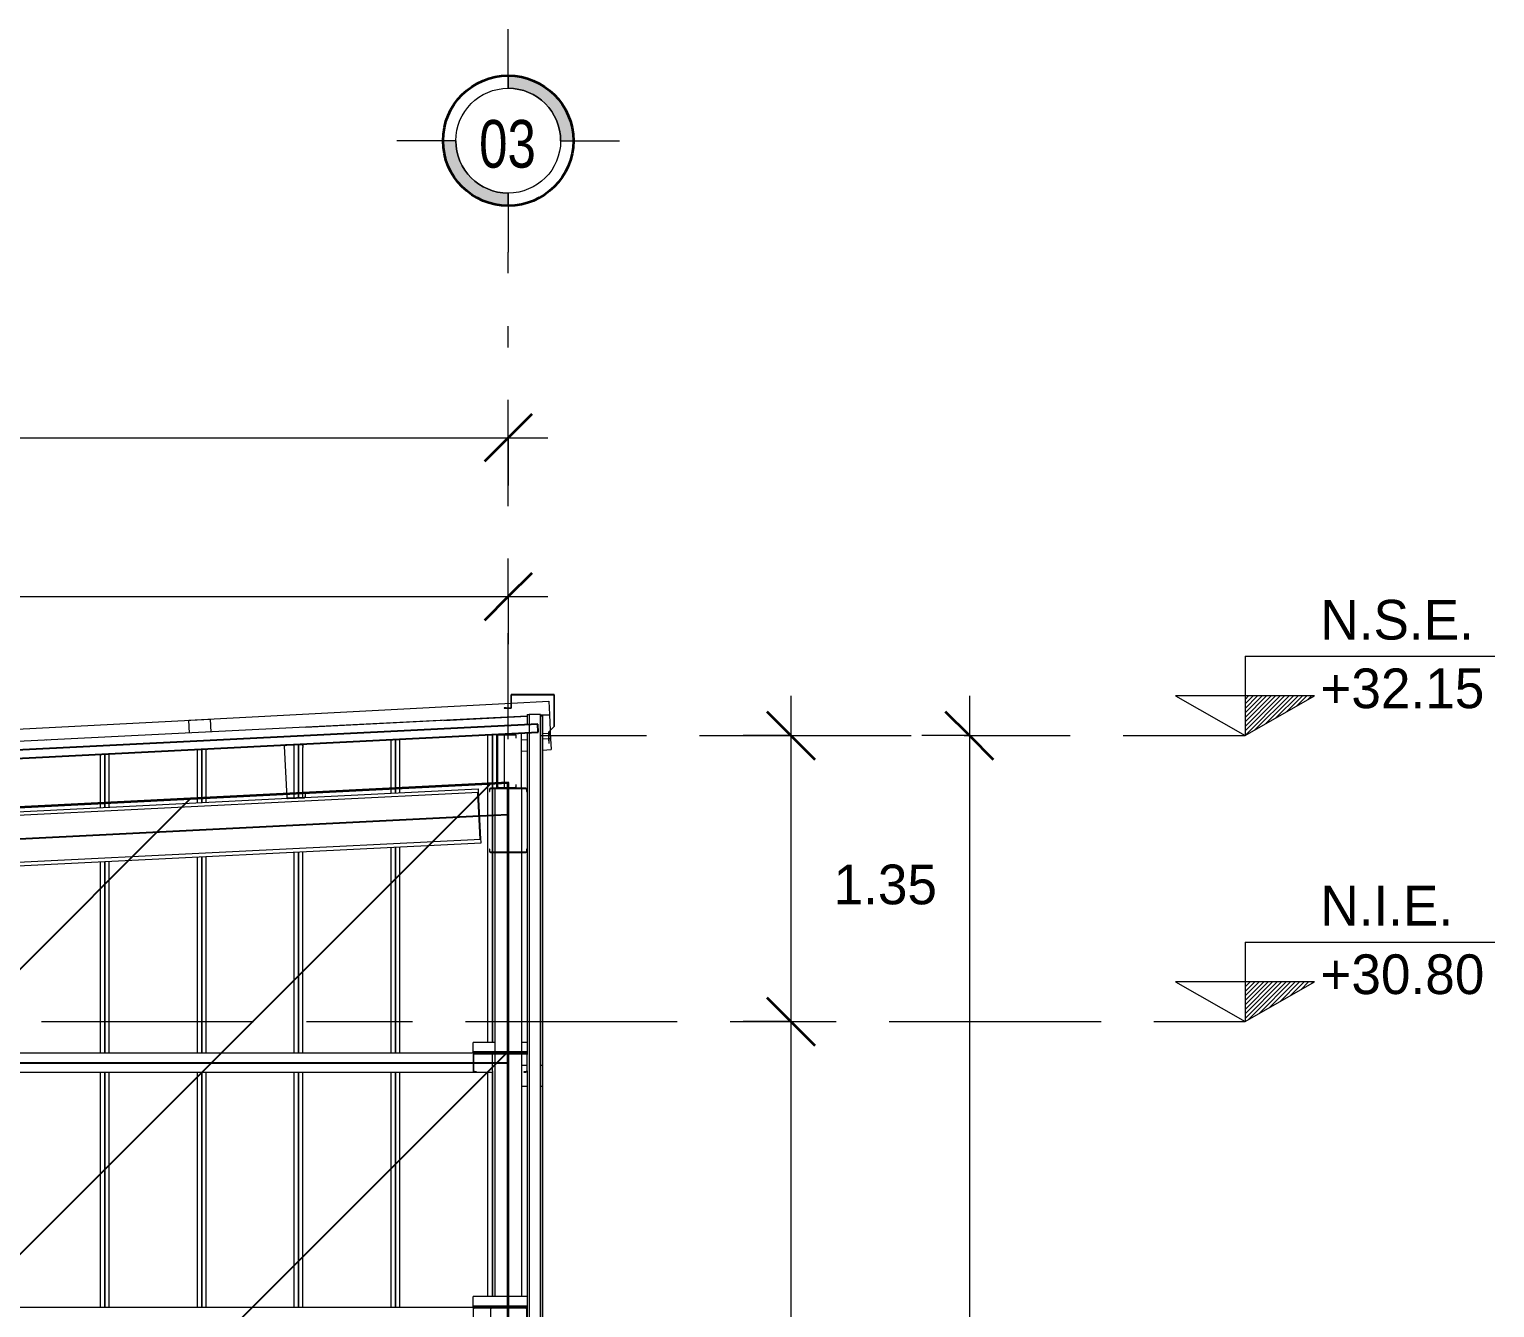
# Model space of a CAD drawing. Header units: metres. Extents: x -5.1 to 74.4, y -0.9 to 14.
# Drawn here: x 67.52 to 74.43, y 7.95 to 13.98 of the extents above; entities that cross this region are included whole.
import ezdxf

# ---------------------------------------------------------------- set-up
doc = ezdxf.new("R2010")
doc.units = ezdxf.units.M
doc.linetypes.add('Center', pattern=[2, 0.5, -0.25, 1, -0.25])
doc.linetypes.add('Dash dot', pattern=[1.05, 0.5, -0.25, 0.05, -0.25])
for name, color, linetype, lineweight in [('1', 7, 'Continuous', 18), ('2', 7, 'Continuous', 9), ('A LARGUEROS', 7, 'Continuous', 9), ('A LARGUEROS CORTES', 7, 'Continuous', 9), ('A-BURBUJA EJES', 7, 'Continuous', 18), ('A-COTAS GENERALES', 7, 'Continuous', 18), ('A-COTAS GENERALES-75', 7, 'Continuous', 18), ('A-EJES', 7, 'Continuous', 18), ('A-NIVELES', 7, 'Continuous', 18), ('A-NIVELES LINEA_', 7, 'Continuous', 18), ('A-SIMBOLOGIA', 7, 'Continuous', 18), ('GMI-COLUMNAS', 7, 'Continuous', 18)]:
    doc.layers.add(name, color=color, linetype=linetype, lineweight=lineweight)
doc.layers.add('ATR-ACHURADO', color=9, linetype='Continuous')
doc.layers.add('ATR-AREAS', color=1, linetype='Continuous')
doc.styles.add('Nirmala UI Semilight_3', font='', dxfattribs={"height": 0.1875})
doc.styles.add('Nirmala UI Semilight_4', font='', dxfattribs={"width": 0.8, "height": 0.225})
doc.styles.get('Nirmala UI Semilight_3').set_extended_font_data('Nirmala UI Semilight')
doc.styles.get('Nirmala UI Semilight_4').set_extended_font_data('Nirmala UI Semilight')
doc.dimstyles.new('COTAS_GENERALES_2_50_MM_1', dxfattribs={"dimscale": 0.3048, "dimtxt": 0.196381, "dimasz": 0.738189, "dimexe": 0.738189, "dimexo": 0.625, "dimgap": 0.246063, "dimtad": 3, "dimrnd": 0.01, "dimtxsty": 'Nirmala UI Semilight_3', "dimblk1": 'OBLIQUE', "dimblk2": 'OBLIQUE', "dimsah": 1, "dimcen": 2.5, "dimdle": 0.615157, "dimazin": 3, "dimtfac": 1, "dimtix": 1, "dimtmove": 0, "dimatfit": 3, "dimfxl": 0.590551, "dimfxlon": 1, "dimtvp": 1, "dimtfill": 1, "dimarcsym": 2})
doc.dimstyles.new('COTAS_GENERALES_2_50_MM_2', dxfattribs={"dimscale": 0.3048, "dimtxt": 0.196381, "dimasz": 0.738189, "dimexe": 0.738189, "dimexo": 0.625, "dimgap": 0.246063, "dimtad": 3, "dimrnd": 0.01, "dimtxsty": 'Nirmala UI Semilight_3', "dimblk1": 'OBLIQUE', "dimblk2": 'OBLIQUE', "dimsah": 1, "dimcen": 2.5, "dimdle": 0.615157, "dimazin": 3, "dimtfac": 1, "dimtix": 1, "dimtmove": 2, "dimatfit": 3, "dimfxl": 0.590551, "dimfxlon": 1, "dimtvp": 1, "dimtfill": 1, "dimarcsym": 2})
pattern_1 = [(45, (15.391, -0.075), (-0.010606602, 0.010606602), [])]

# ---------------------------------------------------------------- blocks, each defined once
blk = doc.blocks.new('MontenC-Calibre14-GMI 1 - MONTEN _C_ 10_ CAL14 CON CLIPS A COLUMNA-1583790-CORTE LONGITUDINAL')
at = {"layer": '2', "color": 8, "lineweight": 5, "true_color": 0x808080}
for p, q in [((8.0889, 9.201), (8.0825, 9.201)), ((8.0825, 9.201), (8.0825, 9.1583)), ((8.0889, 9.1602), (8.0889, 9.201)), ((8.0907, 9.15), (8.1585, 9.15)), ((8.1585, 9.1564), (8.0927, 9.1564)), ((8.1585, 9.15), (8.1585, 9.1564))]:
    blk.add_line(p, q, dxfattribs=at)
for centre, radius in [((8.0907, 9.1583), 0.00825), ((8.0927, 9.1602), 0.00379)]:
    blk.add_arc(centre, radius, 180, 270, dxfattribs=at)
at = {"layer": 'A LARGUEROS', "color": 8, "lineweight": 5, "true_color": 0x808080}
for p, q in [((15.8351, 9.15), (8.0925, 9.15)), ((8.0925, 9.1441), (8.0925, 9.15)), ((8.0925, 9.1441), (8.0925, 9.067)), ((15.9265, 9.1481), (15.9265, 9.1441)), ((15.9265, 9.067), (15.9265, 9.1441)), ((8.0925, 9.0611), (8.0925, 9.067)), ((8.0925, 9.0611), (15.841, 9.0611)), ((15.8511, 9.0611), (15.9265, 9.0611)), ((15.9265, 9.067), (15.9265, 9.0611))]:
    blk.add_line(p, q, dxfattribs=at)
blk = doc.blocks.new('MontenC-Calibre14-GMI 1 - MONTEN _C_ 10_ CAL14-1566908-CORTE LONGITUDINAL')
at = {"layer": 'A LARGUEROS CORTES', "color": 8, "lineweight": 5, "true_color": 0x808080}
for p, q in [((16.032, 10.6562), (15.9549, 10.6562)), ((15.9549, 10.6543), (16.032, 10.6543)), ((15.949, 10.6503), (15.949, 10.4081)), ((15.9509, 10.4081), (15.9509, 10.6503)), ((16.036, 10.6503), (16.036, 10.6402)), ((16.036, 10.6402), (16.0379, 10.6402)), ((16.0379, 10.6402), (16.0379, 10.6503)), ((16.032, 10.4041), (15.9549, 10.4041)), ((15.9549, 10.4022), (16.032, 10.4022)), ((16.0379, 10.4182), (16.036, 10.4182)), ((16.036, 10.4182), (16.036, 10.4081)), ((16.0379, 10.4081), (16.0379, 10.4182))]:
    blk.add_line(p, q, dxfattribs=at)
for centre, radius, start, end in [((15.9549, 10.6503), 0.0059, 90, 180), ((15.9549, 10.6503), 0.004, 90, 180), ((16.032, 10.6503), 0.0059, 0, 90), ((16.032, 10.6503), 0.004, 0, 90), ((15.9549, 10.4081), 0.0059, 180, 270), ((15.9549, 10.4081), 0.004, 180, 270), ((16.032, 10.4081), 0.004, 270, 0), ((16.032, 10.4081), 0.0059, 270, 0)]:
    blk.add_arc(centre, radius, start, end, dxfattribs=at)
blk = doc.blocks.new('MontenC-Calibre14-GMI 1 - MONTEN _C_ 10_ CAL14-1578925-CORTE LONGITUDINAL')
at = {"layer": 'A LARGUEROS', "color": 8, "lineweight": 5, "true_color": 0x808080}
for p, q in [((15.8601, 10.3818), (8.0879, 9.9931)), ((15.8581, 10.3978), (15.0382, 10.3568)), ((15.8593, 10.3978), (15.8581, 10.3978)), ((15.87, 10.16), (15.8589, 10.3817)), ((15.8601, 10.3818), (15.8596, 10.3919)), ((14.9612, 10.3529), (13.541, 10.2819)), ((13.4629, 10.278), (12.0376, 10.2067)), ((11.96, 10.2028), (10.5396, 10.1318)), ((15.8712, 10.1601), (8.099, 9.7714)), ((8.0997, 9.7554), (15.8719, 10.1441)), ((10.4626, 10.128), (9.0364, 10.0567)), ((15.8717, 10.15), (15.8712, 10.1601)), ((15.8712, 10.1601), (15.8712, 10.1601)), ((8.9594, 10.0528), (8.0888, 10.0093)), ((8.087, 10.0092), (8.0859, 10.0091)), ((8.0859, 10.0091), (8.087, 10.0091)), ((8.0871, 10.0072), (8.086, 10.0072)), ((8.0861, 10.0032), (8.0982, 9.7613)), ((8.0874, 10.0032), (8.0879, 9.9931)), ((8.0985, 9.7573), (8.0996, 9.7573)), ((8.0997, 9.7554), (8.0986, 9.7554)), ((8.099, 9.7714), (8.0995, 9.7613)), ((8.099, 9.7714), (8.099, 9.7714))]:
    blk.add_line(p, q, dxfattribs=at)
for centre, major_axis, start_param, end_param in [((15.8595, 10.3919), (-0.00029, 0.00589), 4.711658, 6.282455), ((15.8716, 10.15), (-0.00029, 0.00589), 3.141593, 4.711658), ((8.0862, 10.0032), (-0.00029, 0.00589), 0, 0.784667), ((8.0862, 10.0032), (-0.0002, 0.004), 0, 1.570066), ((8.0873, 10.0032), (-0.00029, 0.00589), 4.711658, 6.020655), ((8.0983, 9.7613), (-0.0002, 0.004), 1.570066, 3.140862), ((8.0983, 9.7613), (-0.00029, 0.00589), 2.355464, 3.140862), ((8.0994, 9.7613), (-0.00029, 0.00589), 3.141593, 4.711658)]:
    blk.add_ellipse(centre, major_axis=major_axis, ratio=0.014614, start_param=start_param, end_param=end_param, dxfattribs=at)
blk = doc.blocks.new('MontenC-Calibre14-GMI 1 - MONTEN _C_ 10_ CAL14-1479441-CORTE LONGITUDINAL')
at = {"layer": 'A LARGUEROS CORTES', "color": 8, "lineweight": 5, "true_color": 0x808080}
for p, q in [((1.4436, 9.9254), (1.4557, 9.6835)), ((1.4576, 9.6836), (1.4455, 9.9255)), ((1.5262, 9.9354), (1.4492, 9.9316)), ((1.4493, 9.9297), (1.5263, 9.9335)), ((1.5305, 9.9297), (1.531, 9.9197)), ((1.531, 9.9197), (1.5329, 9.9197)), ((1.5329, 9.9197), (1.5324, 9.9298)), ((1.5388, 9.6836), (1.4618, 9.6798)), ((1.544, 9.698), (1.5421, 9.6979)), ((1.5421, 9.6979), (1.5426, 9.6878)), ((1.5445, 9.6879), (1.544, 9.698)), ((1.4619, 9.6779), (1.5389, 9.6817))]:
    blk.add_line(p, q, dxfattribs=at)
for centre, radius, start, end in [((1.4495, 9.9257), 0.0059, 92.86, 182.86), ((1.4495, 9.9257), 0.004, 92.86, 182.86), ((1.5265, 9.9295), 0.0059, 2.86, 92.86), ((1.5265, 9.9295), 0.004, 2.86, 92.86), ((1.4616, 9.6838), 0.0059, 182.86, 272.86), ((1.4616, 9.6838), 0.004, 182.86, 272.86), ((1.5386, 9.6876), 0.004, 272.86, 2.86), ((1.5386, 9.6876), 0.0059, 272.86, 2.86)]:
    blk.add_arc(centre, radius, start, end, dxfattribs=at)
blk = doc.blocks.new('MOLDURA REMATE TECHUMBRE MURO - MOLDURA REMATE MURO-V44-CORTE LONGITUDINAL')
at = {"layer": '1', "color": 9, "lineweight": 9, "true_color": 0xc0c0c0}
for p, q in [((11.5493, 10.5688), (14.5932, 10.7283)), ((14.5932, 10.7283), (14.5964, 10.667)), ((11.5522, 10.5148), (11.5493, 10.5688))]:
    blk.add_line(p, q, dxfattribs=at)
blk = doc.blocks.new('MOLDURA REMATE TECHUMBRE MURO - MOLDURA REMATE MURO-1498064-CORTE LONGITUDINAL')
at = {"layer": '1', "color": 9, "lineweight": 9, "true_color": 0xc0c0c0}
for p, q in [((14.4933, 10.7231), (16.0136, 10.8028)), ((16.0144, 10.8028), (16.191, 10.812)), ((16.191, 10.812), (16.1942, 10.7497)), ((14.4965, 10.662), (14.4933, 10.7231)), ((15.0422, 10.6894), (16.0891, 10.7442)), ((15.6962, 10.722), (16.0891, 10.7426)), ((16.1532, 10.7476), (16.1942, 10.7497)), ((16.1532, 10.746), (16.1943, 10.7481)), ((16.1942, 10.7497), (16.1943, 10.7481)), ((16.1943, 10.7481), (16.1981, 10.6754)), ((16.1625, 10.6607), (16.1911, 10.6622)), ((16.1918, 10.6622), (16.1988, 10.6626)), ((16.1982, 10.6744), (16.1988, 10.6626)), ((16.1988, 10.6626), (16.2001, 10.6371)), ((16.0635, 10.6299), (16.0891, 10.6313)), ((16.1625, 10.6351), (16.191, 10.6366)), ((16.1625, 10.5816), (16.2029, 10.5837)), ((16.1918, 10.6366), (16.2001, 10.6371)), ((16.2001, 10.6371), (16.2029, 10.5837)), ((16.0635, 10.5764), (16.0891, 10.5777))]:
    blk.add_line(p, q, dxfattribs=at)
blk = doc.blocks.new('MOLDURA REMATE TECHUMBRE MURO - MOLDURA REMATE MURO-1494688-CORTE LONGITUDINAL')
at = {"layer": '1', "color": 9, "lineweight": 9, "true_color": 0xc0c0c0}
for p, q in [((16.2173, 10.8435), (16.0136, 10.8435)), ((16.0136, 10.8435), (16.0136, 10.7803)), ((16.0144, 10.7795), (16.0144, 10.8428)), ((16.0144, 10.8428), (16.2165, 10.8428)), ((16.2165, 10.8428), (16.2165, 10.6938)), ((16.2173, 10.6935), (16.2173, 10.8435)), ((15.9904, 10.7811), (15.9804, 10.7811)), ((15.9804, 10.7811), (15.9804, 10.7795)), ((15.9804, 10.7795), (16.0144, 10.7795)), ((15.9912, 10.7803), (15.9904, 10.7811)), ((16.0136, 10.7803), (15.9912, 10.7803)), ((16.2165, 10.6938), (16.191, 10.6683)), ((16.191, 10.6683), (16.191, 10.6149)), ((16.1918, 10.668), (16.2173, 10.6935)), ((16.1918, 10.6257), (16.1918, 10.668)), ((16.191, 10.6149), (16.1926, 10.6149)), ((16.1926, 10.6249), (16.1918, 10.6257)), ((16.1926, 10.6149), (16.1926, 10.6249))]:
    blk.add_line(p, q, dxfattribs=at)
blk = doc.blocks.new('PanelGlamet1_5Pulg - PanelGlamet1_5Pulg-1544952-CORTE LONGITUDINAL')
at = {"layer": '1', "color": 9, "lineweight": 5, "true_color": 0xc0c0c0}
for p, q in [((16.0891, 10.7417), (-0.222, 9.9268)), ((-0.2181, 9.8483), (16.1415, 10.6656))]:
    blk.add_line(p, q, dxfattribs=at)
at = {"layer": '1', "lineweight": 25}
for p, q in [((16.1396, 10.7036), (-0.22, 9.8863)), ((2.2042, 9.9696), (16.1415, 10.6658)), ((16.1415, 10.6658), (16.1396, 10.7036))]:
    blk.add_line(p, q, dxfattribs=at)
blk = doc.blocks.new('MontenDobleC-Espalda-Calibre14-GMI - MONTEN DBL _C_ 12_ CAL14-1579533-CORTE LONGITUDINAL')
at = {"layer": 'A LARGUEROS CORTES', "color": 8, "lineweight": 5, "true_color": 0x808080}
for p, q in [((15.9111, 10.3963), (15.9111, 10.3862)), ((15.9111, 10.3862), (15.913, 10.3862)), ((15.913, 10.3862), (15.913, 10.3963)), ((15.9941, 10.4022), (15.917, 10.4022)), ((15.917, 10.4003), (15.9941, 10.4003)), ((15.9981, 10.3963), (15.9981, 10.1033)), ((16.0019, 10.1033), (16.0019, 10.3963)), ((16.083, 10.4022), (16.0059, 10.4022)), ((16.0059, 10.4003), (16.083, 10.4003)), ((16.087, 10.3963), (16.087, 10.3862)), ((16.087, 10.3862), (16.0889, 10.3862)), ((16.0889, 10.3862), (16.0889, 10.3963)), ((15.913, 10.1134), (15.9111, 10.1134)), ((15.9111, 10.1134), (15.9111, 10.1033)), ((15.913, 10.1033), (15.913, 10.1134)), ((15.9941, 10.0993), (15.917, 10.0993)), ((16.083, 10.0993), (16.0059, 10.0993)), ((16.0889, 10.1133), (16.087, 10.1133)), ((16.087, 10.1133), (16.087, 10.1033)), ((16.0889, 10.1033), (16.0889, 10.1133)), ((15.917, 10.0974), (15.9941, 10.0974)), ((16.0059, 10.0974), (16.083, 10.0974))]:
    blk.add_line(p, q, dxfattribs=at)
for centre, radius, start, end in [((15.917, 10.3963), 0.0059, 90, 180), ((15.917, 10.3963), 0.004, 90, 180), ((15.9941, 10.3963), 0.0059, 0, 90), ((15.9941, 10.3963), 0.004, 0, 90), ((16.0059, 10.3963), 0.0059, 90, 180), ((16.0059, 10.3963), 0.004, 90, 180), ((16.083, 10.3963), 0.0059, 0, 90), ((16.083, 10.3963), 0.004, 0, 90), ((15.917, 10.1033), 0.0059, 180, 270), ((15.917, 10.1033), 0.004, 180, 270), ((15.9941, 10.1033), 0.0059, 270, 0), ((15.9941, 10.1033), 0.004, 270, 0), ((16.0059, 10.1033), 0.0059, 180, 270), ((16.0059, 10.1033), 0.004, 180, 270), ((16.083, 10.1033), 0.0059, 270, 0), ((16.083, 10.1033), 0.004, 270, 0)]:
    blk.add_arc(centre, radius, start, end, dxfattribs=at)
blk = doc.blocks.new('MontenC-Calibre14-GMI 1 - MONTEN _C_ 10_ CAL14 CON CLIPS A COLUMNA-V50-CORTE LONGITUDINAL')
at = {"layer": '2', "color": 8, "lineweight": 5, "true_color": 0x808080}
for p, q in [((8.0889, 8.001), (8.0825, 8.001)), ((8.0825, 8.001), (8.0825, 7.9583)), ((8.0889, 7.9602), (8.0889, 8.001)), ((8.1585, 7.9564), (8.0927, 7.9564)), ((8.1585, 7.95), (8.1585, 7.9564)), ((8.0907, 7.95), (8.1585, 7.95))]:
    blk.add_line(p, q, dxfattribs=at)
for centre, radius in [((8.0907, 7.9583), 0.00825), ((8.0927, 7.9602), 0.00379)]:
    blk.add_arc(centre, radius, 180, 270, dxfattribs=at)
at = {"layer": 'A LARGUEROS', "color": 8, "lineweight": 5, "true_color": 0x808080}
for p, q in [((15.8349, 7.95), (8.0925, 7.95)), ((8.0925, 7.9441), (8.0925, 7.95)), ((8.0925, 7.9441), (8.0925, 7.867)), ((15.9176, 7.9481), (15.9176, 7.9441)), ((15.9176, 7.867), (15.9176, 7.9441)), ((8.0925, 7.8611), (8.0925, 7.867)), ((8.0925, 7.8611), (15.8408, 7.8611)), ((15.8509, 7.8611), (15.9176, 7.8611)), ((15.9176, 7.867), (15.9176, 7.8611))]:
    blk.add_line(p, q, dxfattribs=at)
blk = doc.blocks.new('IR - W14X22-1578503-CORTE LONGITUDINAL')
at = {"layer": 'GMI-COLUMNAS'}
for p, q in [((15.9365, 10.4), (15.9365, 10.0993)), ((15.9948, 10.4), (15.9365, 10.4)), ((16.0015, 10.4), (15.9985, 10.4)), ((16.0635, 10.4), (16.0052, 10.4)), ((16.0635, 10.4), (16.0635, 10.0993)), ((15.9365, 10.0974), (15.9365, 9.1564)), ((16.0635, 10.0974), (16.0635, 9.1564)), ((15.9365, 9.1481), (15.9365, 8.001)), ((16.0635, 9.1483), (16.0635, 8.001))]:
    blk.add_line(p, q, dxfattribs=at)
blk = doc.blocks.new('MontenC-Calibre14-GMI 1 - MONTEN _C_ 10_ CAL14 CON CLIPS A COLUMNA-1582771-CORTE LONGITUDINAL')
at = {"layer": '2', "color": 8, "lineweight": 5, "true_color": 0x808080}
for p, q in [((15.8349, 7.9602), (15.8349, 8.001)), ((16.0889, 8.001), (15.8349, 8.001)), ((15.8349, 7.9564), (15.8349, 7.9602)), ((15.8349, 7.95), (15.8349, 7.9564)), ((16.0889, 7.9564), (15.8349, 7.9564)), ((16.0889, 8.001), (16.0889, 7.9602)), ((16.0889, 7.9602), (16.0889, 7.9564)), ((16.0889, 7.9564), (16.0889, 7.95)), ((15.8408, 7.95), (15.8349, 7.95)), ((16.0889, 7.95), (16.083, 7.95))]:
    blk.add_line(p, q, dxfattribs=at)
at = {"layer": 'A LARGUEROS CORTES', "color": 8, "lineweight": 5, "true_color": 0x808080}
for p, q in [((15.8349, 7.9441), (15.8349, 7.867)), ((15.8368, 7.867), (15.8368, 7.9441)), ((16.083, 7.95), (15.8408, 7.95)), ((15.8408, 7.9481), (16.083, 7.9481)), ((16.087, 7.9441), (16.087, 7.867)), ((16.0889, 7.867), (16.0889, 7.9441)), ((15.8509, 7.863), (15.8408, 7.863)), ((15.8408, 7.8611), (15.8509, 7.8611)), ((15.8509, 7.8611), (15.8509, 7.863)), ((16.083, 7.863), (16.0729, 7.863)), ((16.0729, 7.863), (16.0729, 7.8611)), ((16.0729, 7.8611), (16.083, 7.8611))]:
    blk.add_line(p, q, dxfattribs=at)
for centre, radius, start, end in [((15.8408, 7.9441), 0.0059, 90, 180), ((15.8408, 7.9441), 0.004, 90, 180), ((16.083, 7.9441), 0.0059, 0, 90), ((16.083, 7.9441), 0.004, 0, 90), ((15.8408, 7.867), 0.0059, 180, 270), ((15.8408, 7.867), 0.004, 180, 270), ((16.083, 7.867), 0.004, 270, 0), ((16.083, 7.867), 0.0059, 270, 0)]:
    blk.add_arc(centre, radius, start, end, dxfattribs=at)
blk = doc.blocks.new('MontenC-Calibre14-GMI 1 - MONTEN _C_ 10_ CAL14 CON CLIPS A COLUMNA-1582797-CORTE LONGITUDINAL')
at = {"layer": '2', "color": 8, "lineweight": 5, "true_color": 0x808080}
for p, q in [((15.8351, 9.1602), (15.8351, 9.201)), ((15.9365, 9.201), (15.8351, 9.201)), ((16.0891, 9.201), (16.0635, 9.201)), ((15.8351, 9.1564), (15.8351, 9.1602)), ((15.8351, 9.15), (15.8351, 9.1564)), ((16.0891, 9.1564), (15.8351, 9.1564)), ((15.841, 9.15), (15.8351, 9.15)), ((16.0891, 9.15), (16.0832, 9.15))]:
    blk.add_line(p, q, dxfattribs=at)
at = {"layer": 'A LARGUEROS CORTES', "color": 8, "lineweight": 5, "true_color": 0x808080}
for p, q in [((15.8351, 9.1441), (15.8351, 9.067)), ((15.837, 9.067), (15.837, 9.1441)), ((16.0832, 9.15), (15.841, 9.15)), ((15.841, 9.1481), (16.0832, 9.1481)), ((16.0872, 9.1441), (16.0872, 9.067)), ((16.0891, 9.067), (16.0891, 9.1441)), ((15.8511, 9.063), (15.841, 9.063)), ((15.841, 9.0611), (15.8511, 9.0611)), ((15.8511, 9.0611), (15.8511, 9.063)), ((16.0832, 9.063), (16.0731, 9.063)), ((16.0731, 9.063), (16.0731, 9.0611)), ((16.0731, 9.0611), (16.0832, 9.0611))]:
    blk.add_line(p, q, dxfattribs=at)
for centre, radius, start, end in [((15.841, 9.1441), 0.0059, 90, 180), ((15.841, 9.1441), 0.004, 90, 180), ((16.0832, 9.1441), 0.0059, 0, 90), ((16.0832, 9.1441), 0.004, 0, 90), ((15.841, 9.067), 0.0059, 180, 270), ((15.841, 9.067), 0.004, 180, 270), ((16.0832, 9.067), 0.004, 270, 0), ((16.0832, 9.067), 0.0059, 270, 0)]:
    blk.add_arc(centre, radius, start, end, dxfattribs=at)
blk = doc.blocks.new('ESQUINERO_EXTERIOR_90__CAL24_MUROS_GMI_P026CHP001 - ESQUINERO EXTERIOR 90_-V54-CORTE LONGITUDINAL')
at = {"layer": '1', "lineweight": 5}
for p, q in [((16.0635, 9.094), (16.0872, 9.094)), ((16.1532, 9.094), (16.1625, 9.094)), ((16.1625, 9.094), (16.1625, 6.046)), ((16.1625, 6.046), (16.1532, 6.046))]:
    blk.add_line(p, q, dxfattribs=at)
blk = doc.blocks.new('ESQUINERO_EXTERIOR_90__CAL24_MUROS_GMI_P026CHP001 - ESQUINERO EXTERIOR 90_-1564249-CORTE LONGITUDINAL')
at = {"layer": '1', "lineweight": 5}
for p, q in [((16.0119, 10.7386), (16.0119, 10.7377)), ((16.1532, 10.744), (16.1625, 10.744)), ((16.1625, 10.744), (16.1625, 8.994)), ((15.9811, 10.6578), (15.9811, 10.6562)), ((15.9811, 10.6543), (15.9811, 10.4041)), ((16.0891, 8.994), (16.0635, 8.994)), ((16.1625, 8.994), (16.1532, 8.994))]:
    blk.add_line(p, q, dxfattribs=at)
blk = doc.blocks.new('Nivel - NIVEL ALZADO-V64-CORTE LONGITUDINAL')
at = {"layer": 'A-NIVELES', "true_color": 0xc0c0c0}
h = blk.add_hatch(dxfattribs=at)
h.set_pattern_fill('FP_8', color=9, style=0, pattern_type=2)
h.set_pattern_definition(pattern_1)
h.paths.add_polyline_path([(19.8056, 9.4875), (19.4775, 9.3), (19.4775, 9.4875)])
at = {"layer": 'A-NIVELES'}
for p, q in [((19.4775, 9.675), (19.4775, 9.3)), ((19.4775, 9.675), (20.6559, 9.675)), ((19.1493, 9.4875), (19.4775, 9.3)), ((19.8056, 9.4875), (19.1493, 9.4875)), ((19.8056, 9.4875), (19.4775, 9.4875)), ((19.4775, 9.4875), (19.4775, 9.3)), ((19.4775, 9.3), (19.8056, 9.4875)), ((19.4775, 9.3), (19.8056, 9.4875))]:
    blk.add_line(p, q, dxfattribs=at)
blk = doc.blocks.new('Nivel - NIVEL ALZADO-V65-CORTE LONGITUDINAL')
at = {"layer": 'A-NIVELES', "true_color": 0xc0c0c0}
h = blk.add_hatch(dxfattribs=at)
h.set_pattern_fill('FP_8', color=9, style=0, pattern_type=2)
h.set_pattern_definition(pattern_1)
h.paths.add_polyline_path([(19.8056, 10.8375), (19.4775, 10.65), (19.4775, 10.8375)])
at = {"layer": 'A-NIVELES'}
for p, q in [((19.4775, 11.025), (19.4775, 10.65)), ((19.4775, 11.025), (20.6559, 11.025)), ((19.1493, 10.8375), (19.4775, 10.65)), ((19.8056, 10.8375), (19.1493, 10.8375)), ((19.8056, 10.8375), (19.4775, 10.8375)), ((19.4775, 10.8375), (19.4775, 10.65)), ((19.4775, 10.65), (19.8056, 10.8375)), ((19.4775, 10.65), (19.8056, 10.8375))]:
    blk.add_line(p, q, dxfattribs=at)
blk = doc.blocks.new('Rejilla - SimbologiaBurbujasEjes-R25-261702-CORTE LONGITUDINAL')
at = {"layer": 'A-BURBUJA EJES', "lineweight": 9, "true_color": 0xf8f8f8}
h = blk.add_hatch(color=7, dxfattribs=at)
edge = h.paths.add_edge_path()
edge.add_line((0.3075, 13.459), (0.2475, 13.459))
edge.add_arc((0, 13.459), 0.2475, 360, 450)
edge.add_line((0, 13.7065), (0, 13.7665))
edge.add_arc((0, 13.459), 0.3075, 0, 90, ccw=False)
h = blk.add_hatch(color=7, dxfattribs=at)
edge = h.paths.add_edge_path()
edge.add_arc((0, 13.459), 0.3075, 180, 270, ccw=False)
edge.add_line((-0.3075, 13.459), (-0.2475, 13.459))
edge.add_arc((0, 13.459), 0.2475, 180, 270)
edge.add_line((0, 13.2115), (0, 13.1515))
at = {"layer": 'A-SIMBOLOGIA', "color": 253, "lineweight": 9, "true_color": 0xaaaaaa}
for p, q in [((0, 13.7065), (0, 13.985)), ((-0.2475, 13.459), (-0.5259, 13.459)), ((0.2475, 13.459), (0.5259, 13.459)), ((0, 13.2115), (0, 12.9331))]:
    blk.add_line(p, q, dxfattribs=at)
at = {"layer": 'A-SIMBOLOGIA', "color": 253, "true_color": 0xaaaaaa}
for p, q in [((0, 13.7665), (0, 13.7065)), ((-0.2475, 13.459), (-0.3075, 13.459)), ((0.2475, 13.459), (0.3075, 13.459)), ((0, 13.1515), (0, 13.2115))]:
    blk.add_line(p, q, dxfattribs=at)
at = {"layer": 'A-SIMBOLOGIA', "color": 253, "lineweight": 35, "true_color": 0xaaaaaa}
blk.add_circle((0, 13.459), 0.3075, dxfattribs=at)
at = {"layer": 'A-SIMBOLOGIA', "color": 253, "true_color": 0xaaaaaa}
blk.add_circle((0, 13.459), 0.2475, dxfattribs=at)
for radius, start, end in [(0.3075, 360, 90), (0.2475, 360, 90), (0.3075, 180, 270), (0.2475, 180, 270)]:
    blk.add_arc((0, 13.459), radius, start, end, dxfattribs=at)
blk = doc.blocks.new('DIMBLOCK10-CORTE LONGITUDINAL')
at = {"layer": 'A-COTAS GENERALES-75', "transparency": 16777216}
for p, q in [((61.7753, 11.3061), (61.7753, 11.4861)), ((69.7753, 11.3061), (69.7753, 11.4861)), ((61.7753, 11.3061), (69.9628, 11.3061)), ((61.7753, 11.3061), (61.7753, 11.0811)), ((69.7753, 11.3061), (69.7753, 11.0811))]:
    blk.add_line(p, q, dxfattribs=at)
at = {"layer": 'A-COTAS GENERALES-75', "lineweight": 35, "transparency": 16777216}
for p, q in [((61.7753, 11.3061), (61.8878, 11.4186)), ((69.7753, 11.3061), (69.8878, 11.4186)), ((61.7753, 11.3061), (61.6628, 11.1936)), ((69.7753, 11.3061), (69.6628, 11.1936))]:
    blk.add_line(p, q, dxfattribs=at)
at = {"layer": 'A-COTAS GENERALES-75', "color": 0, "transparency": 16777216, "insert": (65.5325, 11.6257), "char_height": 0.1875, "width": 0.582715, "attachment_point": 1, "line_spacing_factor": 1.142579, "style": 'Nirmala UI Semilight_3', "bg_fill": 3, "box_fill_scale": 1.25, "bg_fill_color": 9, "bg_fill_true_color": 13158600, "bg_fill_transparency": 0}
blk.add_mtext('8.00', dxfattribs=at)
blk = doc.blocks.new('_Oblique')
at = {"color": 0, "linetype": 'ByBlock', "lineweight": -2}
blk.add_line((-0.5, -0.5), (0.5, 0.5), dxfattribs=at)
blk = doc.blocks.new('DIMBLOCK11-CORTE LONGITUDINAL')
at = {"layer": 'A-COTAS GENERALES-75', "transparency": 16777216}
for p, q in [((53.7753, 12.0561), (53.7753, 12.2361)), ((69.7753, 12.0561), (69.7753, 12.2361)), ((53.5878, 12.0561), (69.9628, 12.0561)), ((53.7753, 12.0561), (53.7753, 11.8311)), ((69.7753, 12.0561), (69.7753, 11.8311))]:
    blk.add_line(p, q, dxfattribs=at)
at = {"layer": 'A-COTAS GENERALES-75', "lineweight": 35, "transparency": 16777216}
for p, q in [((53.7753, 12.0561), (53.8878, 12.1686)), ((69.7753, 12.0561), (69.8878, 12.1686)), ((53.7753, 12.0561), (53.6628, 11.9436)), ((69.7753, 12.0561), (69.6628, 11.9436))]:
    blk.add_line(p, q, dxfattribs=at)
at = {"layer": 'A-COTAS GENERALES-75', "color": 0, "transparency": 16777216, "insert": (61.4825, 12.3757), "char_height": 0.1875, "width": 0.702686, "attachment_point": 1, "line_spacing_factor": 1.142579, "style": 'Nirmala UI Semilight_3', "bg_fill": 3, "box_fill_scale": 1.25, "bg_fill_color": 9, "bg_fill_true_color": 13158600, "bg_fill_transparency": 0}
blk.add_mtext('16.00', dxfattribs=at)
blk = doc.blocks.new('DIMBLOCK12-CORTE LONGITUDINAL')
at = {"layer": 'A-COTAS GENERALES-75', "transparency": 16777216}
for p, q in [((71.1096, 10.8375), (71.1096, 9.3)), ((71.1096, 10.65), (70.8846, 10.65)), ((71.1096, 10.65), (71.2896, 10.65)), ((71.1096, 9.3), (70.8846, 9.3)), ((71.1096, 9.3), (71.2896, 9.3))]:
    blk.add_line(p, q, dxfattribs=at)
at = {"layer": 'A-COTAS GENERALES-75', "lineweight": 35, "transparency": 16777216}
for p, q in [((71.1096, 10.65), (70.9971, 10.7625)), ((71.1096, 10.65), (71.2221, 10.5375)), ((71.1096, 9.3), (70.9971, 9.4125)), ((71.1096, 9.3), (71.2221, 9.1875))]:
    blk.add_line(p, q, dxfattribs=at)
at = {"layer": 'A-COTAS GENERALES-75', "color": 0, "transparency": 16777216, "insert": (71.3109, 10.0411), "char_height": 0.1875, "width": 0.531299, "attachment_point": 1, "line_spacing_factor": 1.142579, "style": 'Nirmala UI Semilight_3', "bg_fill": 3, "box_fill_scale": 1.25, "bg_fill_color": 9, "bg_fill_true_color": 13158600, "bg_fill_transparency": 0}
blk.add_mtext('1.35', dxfattribs=at)
blk = doc.blocks.new('DIMBLOCK13-CORTE LONGITUDINAL')
at = {"layer": 'A-COTAS GENERALES-75', "lineweight": 35, "transparency": 16777216}
for p, q in [((71.1096, 9.3), (70.9971, 9.4125)), ((71.1096, 9.3), (71.2221, 9.1875)), ((71.1096, 0), (70.9971, 0.1125)), ((71.1096, 0), (71.2221, -0.1125))]:
    blk.add_line(p, q, dxfattribs=at)
at = {"layer": 'A-COTAS GENERALES-75', "transparency": 16777216}
for p, q in [((71.1096, 9.3), (70.8846, 9.3)), ((71.1096, 9.3), (71.1096, -0.1875)), ((71.1096, 9.3), (71.2896, 9.3)), ((71.1096, 0), (70.8846, 0)), ((71.1096, 0), (71.2896, 0))]:
    blk.add_line(p, q, dxfattribs=at)
at = {"layer": 'A-COTAS GENERALES-75', "color": 0, "transparency": 16777216, "insert": (71.268, 4.7161), "char_height": 0.1875, "width": 0.582715, "attachment_point": 1, "line_spacing_factor": 1.142579, "style": 'Nirmala UI Semilight_3', "bg_fill": 3, "box_fill_scale": 1.25, "bg_fill_color": 9, "bg_fill_true_color": 13158600, "bg_fill_transparency": 0}
blk.add_mtext('9.30', dxfattribs=at)
blk = doc.blocks.new('DIMBLOCK14-CORTE LONGITUDINAL')
at = {"layer": 'A-COTAS GENERALES-75', "transparency": 16777216}
for p, q in [((71.9523, 10.8375), (71.9523, -0.1875)), ((71.9523, 10.65), (71.7273, 10.65)), ((71.9523, 10.65), (72.1323, 10.65)), ((71.9523, 0), (71.7273, 0)), ((71.9523, 0), (72.1323, 0))]:
    blk.add_line(p, q, dxfattribs=at)
at = {"layer": 'A-COTAS GENERALES-75', "lineweight": 35, "transparency": 16777216}
for p, q in [((71.9523, 10.65), (71.8398, 10.7625)), ((71.9523, 10.65), (72.0648, 10.5375)), ((71.9523, 0), (71.8398, 0.1125)), ((71.9523, 0), (72.0648, -0.1125))]:
    blk.add_line(p, q, dxfattribs=at)
at = {"layer": 'A-COTAS GENERALES-75', "color": 0, "transparency": 16777216, "insert": (72.0669, 5.3911), "char_height": 0.1875, "width": 0.702686, "attachment_point": 1, "line_spacing_factor": 1.142579, "style": 'Nirmala UI Semilight_3', "bg_fill": 3, "box_fill_scale": 1.25, "bg_fill_color": 9, "bg_fill_true_color": 13158600, "bg_fill_transparency": 0}
blk.add_mtext('10.65', dxfattribs=at)

msp = doc.modelspace()

# ---------------------------------------------------------------- hatches: boundary and pattern name
at = {"layer": 'ATR-ACHURADO'}
h = msp.add_hatch(dxfattribs=at)
h.set_pattern_fill('ANSI31', scale=0.3)
h.paths.add_polyline_path([(65.775, 0.3), (69.775, 0.3), (69.775, 10.4277), (65.775, 10.2264)])

# ---------------------------------------------------------------- linework, layer by layer
at = {"color": 6}
for points in [[(69.6452, 10.16), (69.6341, 10.3817)], [(53.8678, 9.4823), (69.6397, 10.2708)], [(69.6397, 10.2709), (69.7753, 10.2777)], [(69.7753, 10.2777), (69.7753, -0.15)], [(53.7753, 9.1055), (69.7753, 9.1055)]]:
    msp.add_lwpolyline(points, dxfattribs=at)
at = {"layer": '1', "color": 9, "lineweight": 5, "true_color": 0xc0c0c0}
for p, q in [((69.431, 10.72), (69.4309, 10.72)), ((67.5955, 10.6283), (67.595, 10.6283))]:
    msp.add_line(p, q, dxfattribs=at)
at = {"layer": '1', "color": 254, "lineweight": 5, "true_color": 0xe5e5e5}
for p, q in [((69.8644, 10.75), (69.8644, 10.7011)), ((69.8644, 10.75), (69.8749, 10.75)), ((69.9284, 10.75), (69.9284, 6.001)), ((69.6797, 9.201), (69.6797, 10.6533)), ((69.7004, 10.655), (69.7004, 10.4022)), ((69.7004, 10.4022), (69.7004, 10.655)), ((69.7211, 10.4022), (69.7211, 10.656)), ((69.8388, 10.4022), (69.8388, 10.6619)), ((69.8644, 10.6632), (69.8644, 9.1441)), ((68.3081, 10.3312), (68.3081, 10.5854)), ((68.3288, 10.5865), (68.3288, 10.3323)), ((68.3288, 10.3323), (68.3288, 10.5865)), ((68.3495, 10.3333), (68.3495, 10.5875)), ((68.7653, 10.3563), (68.7653, 10.6068)), ((68.786, 10.6078), (68.786, 10.3573)), ((68.786, 10.3573), (68.786, 10.6078)), ((68.8067, 10.6053), (68.8067, 10.6095)), ((68.8067, 10.3583), (68.8067, 10.5947)), ((69.2225, 10.3772), (69.2225, 10.6311)), ((69.2432, 10.6321), (69.2432, 10.3782)), ((69.2432, 10.3782), (69.2432, 10.6321)), ((69.2639, 10.3792), (69.2639, 10.6332)), ((67.8509, 10.3084), (67.8509, 10.5626)), ((67.8716, 10.5636), (67.8716, 10.3094)), ((67.8716, 10.3094), (67.8716, 10.5636)), ((67.8923, 10.3104), (67.8923, 10.5647)), ((69.7004, 10.4003), (69.7004, 10.0993)), ((69.7004, 10.0993), (69.7004, 10.4003)), ((68.7653, 9.15), (68.7653, 10.1)), ((68.786, 10.101), (68.786, 9.15)), ((68.786, 9.15), (68.786, 10.101)), ((68.8067, 9.15), (68.8067, 10.1021)), ((69.2225, 9.15), (69.2225, 10.1228)), ((69.2432, 10.1239), (69.2432, 9.15)), ((69.2432, 9.15), (69.2432, 10.1239)), ((69.2639, 9.15), (69.2639, 10.1249)), ((67.8509, 9.1497), (67.8509, 10.0546)), ((67.8716, 10.0556), (67.8716, 9.1497)), ((67.8716, 9.1497), (67.8716, 10.0556)), ((67.8923, 9.1497), (67.8923, 10.0567)), ((68.3081, 9.1497), (68.3081, 10.0774)), ((68.3288, 10.0785), (68.3288, 9.1497)), ((68.3288, 9.1497), (68.3288, 10.0785)), ((68.3495, 9.1497), (68.3495, 10.0795)), ((69.7004, 10.0974), (69.7004, 9.201)), ((69.7004, 9.201), (69.7004, 10.0974)), ((67.8509, 7.9497), (67.8509, 9.0611)), ((67.8716, 9.0611), (67.8716, 7.9497)), ((67.8716, 7.9497), (67.8716, 9.0611)), ((67.8923, 7.9497), (67.8923, 9.0611)), ((68.3081, 7.9497), (68.3081, 9.0611)), ((68.3288, 9.0611), (68.3288, 7.9497)), ((68.3288, 7.9497), (68.3288, 9.0611)), ((68.3495, 7.9497), (68.3495, 9.0611)), ((68.7653, 7.95), (68.7653, 9.0611)), ((68.786, 9.0611), (68.786, 7.95)), ((68.786, 7.95), (68.786, 9.0611)), ((68.8067, 7.95), (68.8067, 9.0611)), ((69.2225, 7.95), (69.2225, 9.0611)), ((69.2432, 9.0611), (69.2432, 7.95)), ((69.2432, 7.95), (69.2432, 9.0611)), ((69.2639, 7.95), (69.2639, 9.0611)), ((69.6797, 8.001), (69.6797, 9.0611)), ((69.7004, 9.0611), (69.7004, 8.001)), ((69.7004, 8.001), (69.7004, 9.0611)), ((69.8644, 9.067), (69.8644, 6.1211))]:
    msp.add_line(p, q, dxfattribs=at)
at = {"layer": '1'}
for p, q in [((69.9284, 10.75), (69.8749, 10.75)), ((69.8749, 10.75), (69.8749, 6)), ((69.9284, 6), (69.9284, 10.75))]:
    msp.add_line(p, q, dxfattribs=at)
at = {"layer": 'A-EJES', "color": 253, "linetype": 'Dash dot', "true_color": 0xaaaaaa}
msp.add_line((69.7753, 8.4331), (69.7753, 12.9331), dxfattribs=at)
at = {"layer": 'A-NIVELES LINEA_', "linetype": 'Center'}
for p, q in [((69.9275, 10.65), (73.2527, 10.65)), ((52.8231, 9.3), (73.2527, 9.3))]:
    msp.add_line(p, q, dxfattribs=at)
at = {"layer": 'ATR-AREAS', "lineweight": 35}
msp.add_lwpolyline([(65.775, 0.3), (69.775, 0.3), (69.775, 10.4277), (65.775, 10.2264)], close=True, dxfattribs=at)

# ---------------------------------------------------------------- block references
at = {"layer": '1', "color": 9, "lineweight": 9, "true_color": 0xc0c0c0}
for name in ['MOLDURA REMATE TECHUMBRE MURO - MOLDURA REMATE MURO-1498064-CORTE LONGITUDINAL', 'MOLDURA REMATE TECHUMBRE MURO - MOLDURA REMATE MURO-1494688-CORTE LONGITUDINAL', 'MOLDURA REMATE TECHUMBRE MURO - MOLDURA REMATE MURO-V44-CORTE LONGITUDINAL']:
    msp.add_blockref(name, (53.7753, 0), dxfattribs=at)
at = {"layer": '1', "color": 9, "lineweight": 5, "true_color": 0xc0c0c0}
msp.add_blockref('PanelGlamet1_5Pulg - PanelGlamet1_5Pulg-1544952-CORTE LONGITUDINAL', (53.7753, 0), dxfattribs=at)
at = {"layer": '1', "lineweight": 5}
for name in ['ESQUINERO_EXTERIOR_90__CAL24_MUROS_GMI_P026CHP001 - ESQUINERO EXTERIOR 90_-1564249-CORTE LONGITUDINAL', 'ESQUINERO_EXTERIOR_90__CAL24_MUROS_GMI_P026CHP001 - ESQUINERO EXTERIOR 90_-V54-CORTE LONGITUDINAL']:
    msp.add_blockref(name, (53.7753, 0), dxfattribs=at)
at = {"layer": 'A LARGUEROS', "color": 8, "lineweight": 5, "true_color": 0x808080}
for name, p in [('MontenC-Calibre14-GMI 1 - MONTEN _C_ 10_ CAL14-1566908-CORTE LONGITUDINAL', (53.7753, 0)), ('MontenC-Calibre14-GMI 1 - MONTEN _C_ 10_ CAL14-1479441-CORTE LONGITUDINAL', (67.2745, 0.675)), ('MontenC-Calibre14-GMI 1 - MONTEN _C_ 10_ CAL14-1578925-CORTE LONGITUDINAL', (53.7753, 0)), ('MontenDobleC-Espalda-Calibre14-GMI - MONTEN DBL _C_ 12_ CAL14-1579533-CORTE LONGITUDINAL', (53.7753, 0)), ('MontenC-Calibre14-GMI 1 - MONTEN _C_ 10_ CAL14 CON CLIPS A COLUMNA-1583790-CORTE LONGITUDINAL', (53.7753, 0)), ('MontenC-Calibre14-GMI 1 - MONTEN _C_ 10_ CAL14 CON CLIPS A COLUMNA-1582797-CORTE LONGITUDINAL', (53.7753, 0)), ('MontenC-Calibre14-GMI 1 - MONTEN _C_ 10_ CAL14 CON CLIPS A COLUMNA-V50-CORTE LONGITUDINAL', (53.7753, 0)), ('MontenC-Calibre14-GMI 1 - MONTEN _C_ 10_ CAL14 CON CLIPS A COLUMNA-1582771-CORTE LONGITUDINAL', (53.7753, 0))]:
    msp.add_blockref(name, p, dxfattribs=at)
at = {"layer": 'A-NIVELES'}
for name in ['Nivel - NIVEL ALZADO-V65-CORTE LONGITUDINAL', 'Nivel - NIVEL ALZADO-V64-CORTE LONGITUDINAL']:
    msp.add_blockref(name, (53.7753, 0), dxfattribs=at)
at = {"layer": 'A-SIMBOLOGIA', "color": 253, "lineweight": 9, "true_color": 0xaaaaaa}
msp.add_blockref('Rejilla - SimbologiaBurbujasEjes-R25-261702-CORTE LONGITUDINAL', (69.7753, 0), dxfattribs=at)
at = {"layer": 'GMI-COLUMNAS'}
msp.add_blockref('IR - W14X22-1578503-CORTE LONGITUDINAL', (53.7753, 0), dxfattribs=at)

# ---------------------------------------------------------------- texts
at = {"layer": 'A-BURBUJA EJES', "color": 253, "lineweight": 35, "true_color": 0xaaaaaa, "insert": (69.6381, 13.5567), "char_height": 0.225, "width": 0.327088, "attachment_point": 1, "style": 'Nirmala UI Semilight_4'}
msp.add_mtext('03', dxfattribs=at)
at = {"layer": 'A-NIVELES', "char_height": 0.1875, "attachment_point": 1, "style": 'Nirmala UI Semilight_3'}
for s, insert, width in [('N.S.E.', (73.6084, 11.2909), 0.775633), ('+32.15', (73.6084, 10.9671), 0.907911), ('N.I.E.', (73.6084, 9.9409), 0.691455), ('+30.80', (73.6084, 9.6171), 0.956012)]:
    msp.add_mtext(s, dxfattribs=dict(at, insert=insert, width=width))

# ---------------------------------------------------------------- next in the draw order: dimensions: what is measured, and where the dimension line sits
at = {"layer": 'A-COTAS GENERALES'}
for base, p1, p2, override, picture, middle in [((69.7753, 12.0561), (53.7753, 12.2361), (69.7753, 12.2361), {"dimfxl": 16}, 'DIMBLOCK11-CORTE LONGITUDINAL', (61.7753, 12.2285)), ((69.7753, 11.3061), (61.7753, 11.4861), (69.7753, 11.4861), {"dimfxl": 8}, 'DIMBLOCK10-CORTE LONGITUDINAL', (65.7753, 11.478))]:
    dim = msp.add_linear_dim(base=base, p1=p1, p2=p2, dimstyle='COTAS_GENERALES_2_50_MM_1', override=override, dxfattribs=at)
    dim.commit()
    dim.dimension.update_dxf_attribs({"geometry": picture, "text_midpoint": middle})
dim = msp.add_linear_dim(base=(71.1096, 9.3), p1=(71.2896, 10.65), p2=(71.2896, 9.3), angle=90, dimstyle='COTAS_GENERALES_2_50_MM_2', override={"dimtih": 1, "dimtoh": 1, "dimfxl": 1.35}, dxfattribs=at)
dim.commit()
dim.dimension.update_dxf_attribs({"geometry": 'DIMBLOCK12-CORTE LONGITUDINAL', "text_midpoint": (71.5765, 9.9161), "dimtype": 160})

# ---------------------------------------------------------------- next in the draw order: dimensions: what is measured, and where the dimension line sits
dim = msp.add_linear_dim(base=(71.1096, 0), p1=(71.2896, 9.3), p2=(71.2896, 0), angle=90, dimstyle='COTAS_GENERALES_2_50_MM_2', override={"dimtih": 1, "dimtoh": 1, "dimfxl": 9.3}, dxfattribs=at)
dim.commit()
dim.dimension.update_dxf_attribs({"geometry": 'DIMBLOCK13-CORTE LONGITUDINAL', "text_midpoint": (71.5594, 4.5911), "dimtype": 160})

# ---------------------------------------------------------------- next in the draw order: dimensions: what is measured, and where the dimension line sits
dim = msp.add_linear_dim(base=(71.9523, 0), p1=(72.1323, 10.65), p2=(72.1323, 0), angle=90, dimstyle='COTAS_GENERALES_2_50_MM_2', override={"dimtih": 1, "dimtoh": 1, "dimfxl": 10.65}, dxfattribs=at)
dim.commit()
dim.dimension.update_dxf_attribs({"geometry": 'DIMBLOCK14-CORTE LONGITUDINAL', "text_midpoint": (72.4182, 5.2661), "dimtype": 160})

doc.saveas('drawing.dxf')
